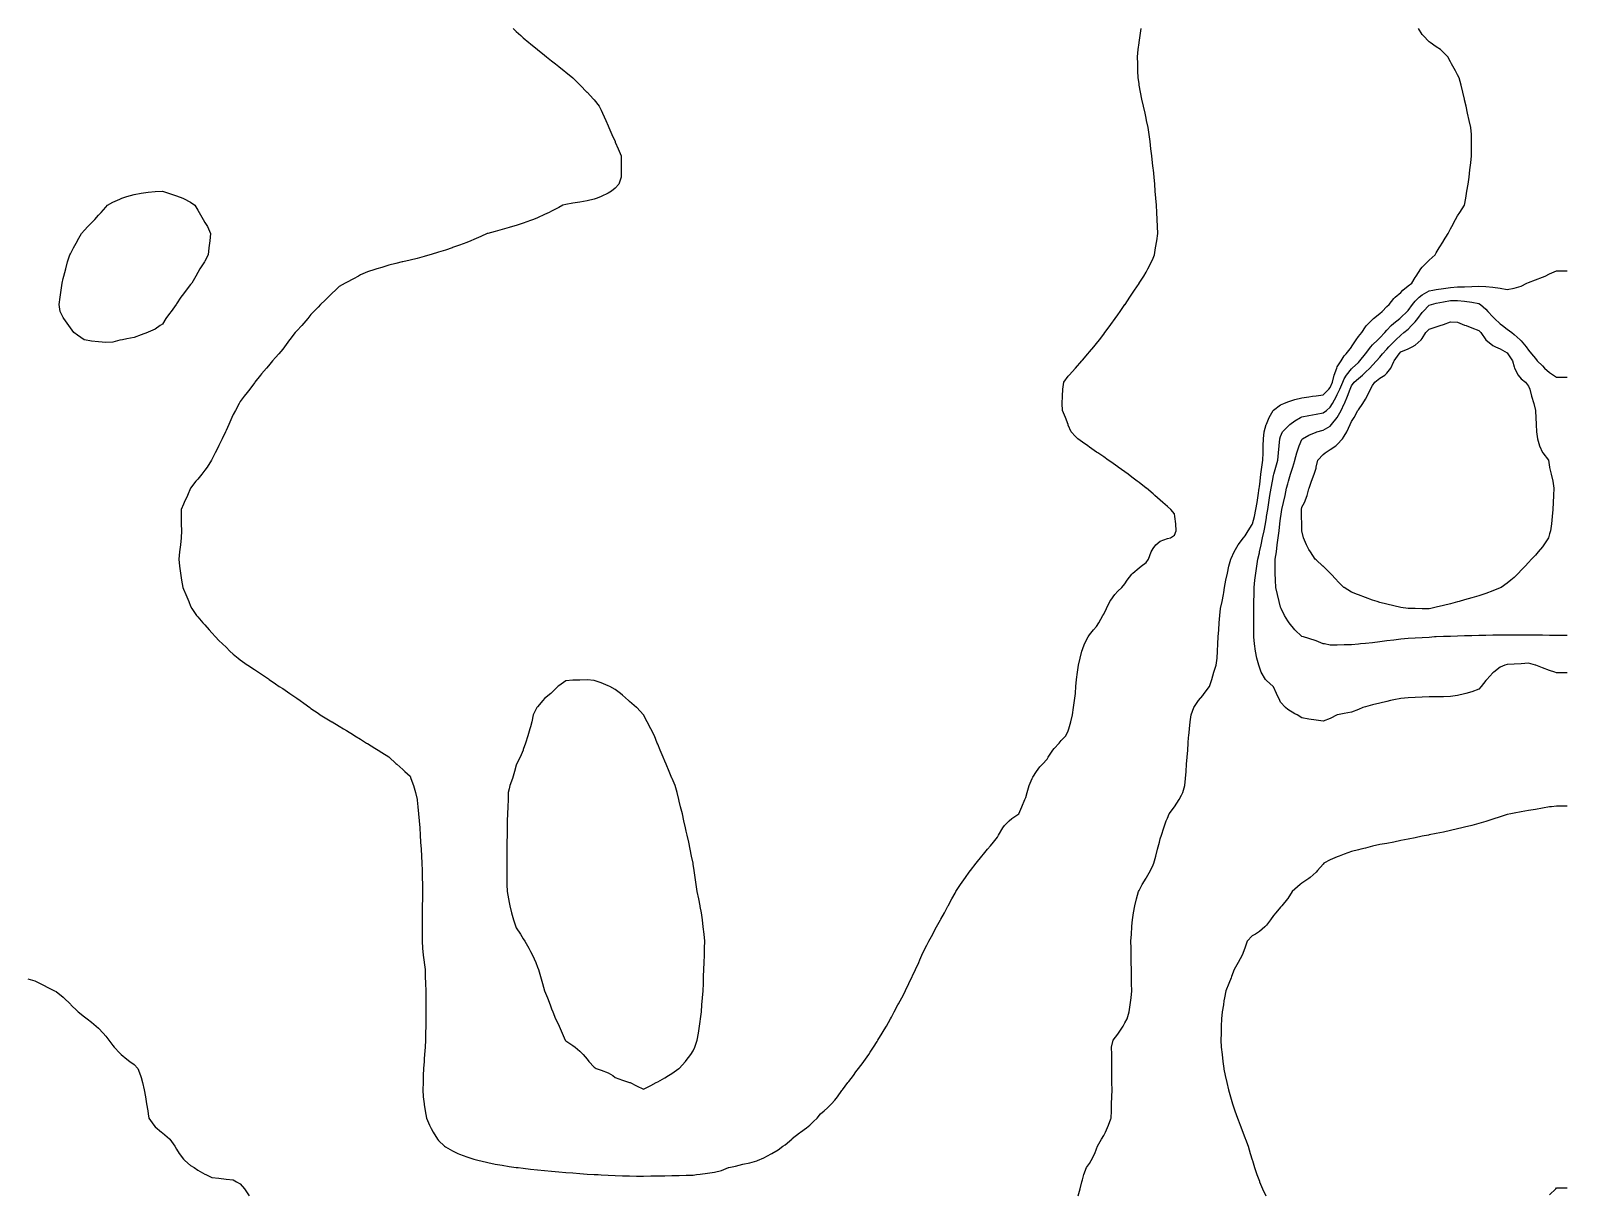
# Model space of a CAD drawing. Header units: inches. Extents: x -13671948.9 to -13671906.2, y 5686257.7 to 5686300.4.
# Drawn here: x -13671915.28 to -13671906.23, y 5686268.85 to 5686275.7 of the extents above; entities that cross this region are included whole.
import ezdxf

# ---------------------------------------------------------------- set-up
doc = ezdxf.new("R2010")
doc.units = ezdxf.units.IN
doc.header["$MEASUREMENT"] = 0

msp = doc.modelspace()

# ---------------------------------------------------------------- linework, layer by layer
for points in [[(-13671912.4374, 5686275.7172), (-13671912.4196, 5686275.6994), (-13671912.3931, 5686275.6755), (-13671912.3779, 5686275.6621), (-13671912.345, 5686275.6338), (-13671912.3362, 5686275.6264), (-13671912.2945, 5686275.5924), (-13671912.2941, 5686275.5921), (-13671912.2528, 5686275.5594), (-13671912.2414, 5686275.5504), (-13671912.2111, 5686275.5262), (-13671912.1891, 5686275.5087), (-13671912.1695, 5686275.493), (-13671912.1366, 5686275.467), (-13671912.1278, 5686275.46), (-13671912.0861, 5686275.4259), (-13671912.0853, 5686275.4253), (-13671912.0444, 5686275.3855), (-13671912.0425, 5686275.3836), (-13671912.0032, 5686275.3419), (-13671912.0027, 5686275.3413), (-13671911.965, 5686275.3002), (-13671911.961, 5686275.2954), (-13671911.9301, 5686275.2585), (-13671911.9193, 5686275.2349), (-13671911.9111, 5686275.2168), (-13671911.8923, 5686275.1751), (-13671911.8776, 5686275.1422), (-13671911.8737, 5686275.1334), (-13671911.8555, 5686275.0917), (-13671911.8369, 5686275.05), (-13671911.8359, 5686275.0477), (-13671911.8184, 5686275.0083), (-13671911.8009, 5686274.9666), (-13671911.8011, 5686274.9249), (-13671911.8013, 5686274.8832), (-13671911.8015, 5686274.8415), (-13671911.8152, 5686274.7999), (-13671911.8359, 5686274.7757), (-13671911.8591, 5686274.7582), (-13671911.8776, 5686274.7465), (-13671911.9193, 5686274.7258), (-13671911.9432, 5686274.7165), (-13671911.961, 5686274.7104), (-13671912.0027, 5686274.7003), (-13671912.0444, 5686274.6929), (-13671912.0861, 5686274.6864), (-13671912.1278, 5686274.6803), (-13671912.1454, 5686274.6748), (-13671912.1695, 5686274.6613), (-13671912.2111, 5686274.6401), (-13671912.2262, 5686274.6331), (-13671912.2528, 5686274.6202), (-13671912.2945, 5686274.6012), (-13671912.3179, 5686274.5914), (-13671912.3362, 5686274.5842), (-13671912.3779, 5686274.5693), (-13671912.4196, 5686274.5564), (-13671912.4422, 5686274.5497), (-13671912.4613, 5686274.5438), (-13671912.503, 5686274.532), (-13671912.5447, 5686274.5213), (-13671912.5864, 5686274.5095), (-13671912.5906, 5686274.508), (-13671912.6281, 5686274.4907), (-13671912.6698, 5686274.4729), (-13671912.6862, 5686274.4663), (-13671912.7115, 5686274.4565), (-13671912.7532, 5686274.4405), (-13671912.7949, 5686274.4252), (-13671912.7967, 5686274.4246), (-13671912.8366, 5686274.411), (-13671912.8783, 5686274.3976), (-13671912.92, 5686274.3855), (-13671912.9293, 5686274.3829), (-13671912.9617, 5686274.373), (-13671913.0034, 5686274.3608), (-13671913.0451, 5686274.3511), (-13671913.0868, 5686274.3423), (-13671913.0919, 5686274.3412), (-13671913.1285, 5686274.3324), (-13671913.1702, 5686274.3217), (-13671913.2119, 5686274.3086), (-13671913.2409, 5686274.2995), (-13671913.2536, 5686274.2955), (-13671913.2953, 5686274.2826), (-13671913.337, 5686274.2647), (-13671913.3491, 5686274.2578), (-13671913.3787, 5686274.2413), (-13671913.4203, 5686274.2195), (-13671913.4272, 5686274.2161), (-13671913.462, 5686274.1961), (-13671913.4844, 5686274.1744), (-13671913.5037, 5686274.1561), (-13671913.5275, 5686274.1327), (-13671913.5454, 5686274.1155), (-13671913.5719, 5686274.091), (-13671913.5871, 5686274.0752), (-13671913.6119, 5686274.0493), (-13671913.6288, 5686274.0307), (-13671913.6474, 5686274.0076), (-13671913.6705, 5686273.9802), (-13671913.6832, 5686273.9659), (-13671913.7122, 5686273.9346), (-13671913.7223, 5686273.9242), (-13671913.7539, 5686273.8843), (-13671913.7551, 5686273.8825), (-13671913.7851, 5686273.8408), (-13671913.7956, 5686273.8276), (-13671913.8192, 5686273.7991), (-13671913.8373, 5686273.7778), (-13671913.8561, 5686273.7574), (-13671913.879, 5686273.7296), (-13671913.8908, 5686273.7157), (-13671913.9207, 5686273.6824), (-13671913.927, 5686273.674), (-13671913.9597, 5686273.6323), (-13671913.9624, 5686273.6285), (-13671913.99, 5686273.5907), (-13671914.0041, 5686273.5716), (-13671914.0215, 5686273.549), (-13671914.0458, 5686273.5187), (-13671914.0518, 5686273.5073), (-13671914.0745, 5686273.4656), (-13671914.0875, 5686273.4422), (-13671914.0953, 5686273.4239), (-13671914.1134, 5686273.3822), (-13671914.1292, 5686273.347), (-13671914.1322, 5686273.3405), (-13671914.1515, 5686273.2988), (-13671914.1709, 5686273.2587), (-13671914.1717, 5686273.2571), (-13671914.1926, 5686273.2154), (-13671914.2126, 5686273.1773), (-13671914.2147, 5686273.1737), (-13671914.2411, 5686273.132), (-13671914.2543, 5686273.1132), (-13671914.2718, 5686273.0903), (-13671914.296, 5686273.0615), (-13671914.3078, 5686273.0486), (-13671914.3377, 5686273.0069), (-13671914.3377, 5686273.0069), (-13671914.3563, 5686272.9652), (-13671914.3751, 5686272.9235), (-13671914.3794, 5686272.9141), (-13671914.3939, 5686272.8818), (-13671914.3945, 5686272.8401), (-13671914.3935, 5686272.7984), (-13671914.3925, 5686272.7567), (-13671914.3935, 5686272.715), (-13671914.3982, 5686272.6733), (-13671914.4028, 5686272.6316), (-13671914.4073, 5686272.5899), (-13671914.4038, 5686272.5482), (-13671914.3978, 5686272.5065), (-13671914.3917, 5686272.4648), (-13671914.3837, 5686272.4231), (-13671914.3794, 5686272.4126), (-13671914.3665, 5686272.3815), (-13671914.3489, 5686272.3398), (-13671914.3377, 5686272.3133), (-13671914.3311, 5686272.2981), (-13671914.3024, 5686272.2564), (-13671914.296, 5686272.249), (-13671914.2659, 5686272.2147), (-13671914.2543, 5686272.2014), (-13671914.2291, 5686272.173), (-13671914.2126, 5686272.1544), (-13671914.191, 5686272.1313), (-13671914.1709, 5686272.1109), (-13671914.1495, 5686272.0896), (-13671914.1292, 5686272.0698), (-13671914.1062, 5686272.0479), (-13671914.0875, 5686272.0303), (-13671914.0583, 5686272.0062), (-13671914.0458, 5686271.9963), (-13671914.0041, 5686271.9674), (-13671913.9999, 5686271.9645), (-13671913.9624, 5686271.9394), (-13671913.9376, 5686271.9228), (-13671913.9207, 5686271.9115), (-13671913.879, 5686271.8833), (-13671913.8757, 5686271.8811), (-13671913.8373, 5686271.8547), (-13671913.8153, 5686271.8394), (-13671913.7956, 5686271.8265), (-13671913.7539, 5686271.7986), (-13671913.7525, 5686271.7977), (-13671913.7122, 5686271.77), (-13671913.6924, 5686271.756), (-13671913.6705, 5686271.7403), (-13671913.6354, 5686271.7143), (-13671913.6288, 5686271.7096), (-13671913.5871, 5686271.681), (-13671913.5748, 5686271.6726), (-13671913.5454, 5686271.6552), (-13671913.5052, 5686271.6309), (-13671913.5037, 5686271.63), (-13671913.462, 5686271.6045), (-13671913.4366, 5686271.5892), (-13671913.4203, 5686271.5793), (-13671913.3787, 5686271.5532), (-13671913.3699, 5686271.5475), (-13671913.337, 5686271.5279), (-13671913.3013, 5686271.5058), (-13671913.2953, 5686271.5022), (-13671913.2536, 5686271.4765), (-13671913.2338, 5686271.4641), (-13671913.2119, 5686271.4503), (-13671913.1702, 5686271.4238), (-13671913.1686, 5686271.4224), (-13671913.1285, 5686271.386), (-13671913.123, 5686271.3807), (-13671913.0868, 5686271.3497), (-13671913.075, 5686271.339), (-13671913.0451, 5686271.3105), (-13671913.0397, 5686271.2973), (-13671913.0254, 5686271.2556), (-13671913.0139, 5686271.214), (-13671913.0039, 5686271.1723), (-13671913.0034, 5686271.17), (-13671912.9991, 5686271.1306), (-13671912.9952, 5686271.0889), (-13671912.9917, 5686271.0472), (-13671912.9885, 5686271.0055), (-13671912.9854, 5686270.9638), (-13671912.9827, 5686270.9221), (-13671912.9802, 5686270.8804), (-13671912.9778, 5686270.8387), (-13671912.9754, 5686270.797), (-13671912.9743, 5686270.7553), (-13671912.9735, 5686270.7136), (-13671912.9727, 5686270.6719), (-13671912.9721, 5686270.6302), (-13671912.9728, 5686270.5885), (-13671912.9736, 5686270.5468), (-13671912.9743, 5686270.5051), (-13671912.9746, 5686270.4634), (-13671912.9747, 5686270.4217), (-13671912.9748, 5686270.38), (-13671912.9748, 5686270.3383), (-13671912.9717, 5686270.2966), (-13671912.9676, 5686270.2549), (-13671912.9617, 5686270.2135), (-13671912.9616, 5686270.2132), (-13671912.9566, 5686270.1715), (-13671912.9553, 5686270.1298), (-13671912.9538, 5686270.0881), (-13671912.9521, 5686270.0464), (-13671912.9519, 5686270.0048), (-13671912.9518, 5686269.9631), (-13671912.9518, 5686269.9214), (-13671912.9519, 5686269.8797), (-13671912.9526, 5686269.838), (-13671912.9535, 5686269.7963), (-13671912.9544, 5686269.7546), (-13671912.9566, 5686269.7129), (-13671912.9595, 5686269.6712), (-13671912.9617, 5686269.6439), (-13671912.963, 5686269.6295), (-13671912.9666, 5686269.5878), (-13671912.9673, 5686269.5461), (-13671912.9682, 5686269.5044), (-13671912.9692, 5686269.4627), (-13671912.9673, 5686269.421), (-13671912.9622, 5686269.3793), (-13671912.9617, 5686269.3751), (-13671912.9562, 5686269.3376), (-13671912.9487, 5686269.2959), (-13671912.9302, 5686269.2542), (-13671912.92, 5686269.2335), (-13671912.9089, 5686269.2125), (-13671912.8842, 5686269.1708), (-13671912.8783, 5686269.1628), (-13671912.842, 5686269.1291), (-13671912.8366, 5686269.1254), (-13671912.7949, 5686269.102), (-13671912.7634, 5686269.0874), (-13671912.7532, 5686269.0832), (-13671912.7115, 5686269.0676), (-13671912.6698, 5686269.0543), (-13671912.6389, 5686269.0457), (-13671912.6281, 5686269.043), (-13671912.5864, 5686269.0333), (-13671912.5447, 5686269.0246), (-13671912.503, 5686269.0172), (-13671912.4613, 5686269.0109), (-13671912.4196, 5686269.0053), (-13671912.4092, 5686269.004), (-13671912.3779, 5686269.0002), (-13671912.3362, 5686268.9954), (-13671912.2945, 5686268.9909), (-13671912.2528, 5686268.9867), (-13671912.2111, 5686268.9828), (-13671912.1695, 5686268.9791), (-13671912.1278, 5686268.9757), (-13671912.0861, 5686268.9721), (-13671912.0444, 5686268.9688), (-13671912.0027, 5686268.9659), (-13671911.961, 5686268.9634), (-13671911.9376, 5686268.9623), (-13671911.9193, 5686268.9613), (-13671911.8776, 5686268.9592), (-13671911.8359, 5686268.9571), (-13671911.7942, 5686268.9558), (-13671911.7525, 5686268.9549), (-13671911.7108, 5686268.954), (-13671911.6691, 5686268.9534), (-13671911.6274, 5686268.9543), (-13671911.5857, 5686268.9553), (-13671911.544, 5686268.9562), (-13671911.5023, 5686268.957), (-13671911.4606, 5686268.9578), (-13671911.4189, 5686268.9585), (-13671911.3772, 5686268.9594)], [(-13671911.3772, 5686268.9594), (-13671911.357, 5686268.9623), (-13671911.3355, 5686268.965), (-13671911.2938, 5686268.9705), (-13671911.2521, 5686268.9764), (-13671911.2104, 5686268.9864), (-13671911.1687, 5686269.0035), (-13671911.1676, 5686269.004), (-13671911.127, 5686269.0131), (-13671911.0853, 5686269.0233), (-13671911.0436, 5686269.0325), (-13671911.002, 5686269.0444), (-13671910.998, 5686269.0457), (-13671910.9603, 5686269.0615), (-13671910.9186, 5686269.0849), (-13671910.9135, 5686269.0874), (-13671910.8769, 5686269.1086), (-13671910.8486, 5686269.1291), (-13671910.8352, 5686269.137), (-13671910.7968, 5686269.1708), (-13671910.7935, 5686269.1745), (-13671910.7518, 5686269.2084), (-13671910.7453, 5686269.2125), (-13671910.7101, 5686269.2375), (-13671910.69, 5686269.2542), (-13671910.6684, 5686269.2746), (-13671910.6476, 5686269.2959), (-13671910.6267, 5686269.3208), (-13671910.6053, 5686269.3376), (-13671910.585, 5686269.3556), (-13671910.5616, 5686269.3793), (-13671910.5433, 5686269.4006), (-13671910.5277, 5686269.421), (-13671910.5016, 5686269.4577), (-13671910.4978, 5686269.4627), (-13671910.4655, 5686269.5044), (-13671910.4599, 5686269.5121), (-13671910.4334, 5686269.5461), (-13671910.4182, 5686269.5672), (-13671910.4042, 5686269.5878), (-13671910.3765, 5686269.623), (-13671910.3718, 5686269.6295), (-13671910.3426, 5686269.6712), (-13671910.3348, 5686269.6833), (-13671910.3145, 5686269.7129), (-13671910.2931, 5686269.7472), (-13671910.2888, 5686269.7546), (-13671910.2634, 5686269.7963), (-13671910.2514, 5686269.8166), (-13671910.239, 5686269.838), (-13671910.2153, 5686269.8797), (-13671910.2097, 5686269.8902), (-13671910.1925, 5686269.9214), (-13671910.1706, 5686269.9631), (-13671910.168, 5686269.9681), (-13671910.1482, 5686270.0048), (-13671910.127, 5686270.0464), (-13671910.1263, 5686270.0479), (-13671910.1068, 5686270.0881), (-13671910.0867, 5686270.1298), (-13671910.0846, 5686270.1343), (-13671910.0669, 5686270.1715), (-13671910.0487, 5686270.2132), (-13671910.0429, 5686270.2275), (-13671910.0304, 5686270.2549), (-13671910.0103, 5686270.2966), (-13671910.0012, 5686270.3148), (-13671909.9884, 5686270.3383), (-13671909.9662, 5686270.38), (-13671909.9595, 5686270.3923), (-13671909.9435, 5686270.4217), (-13671909.9202, 5686270.4634), (-13671909.9178, 5686270.4677), (-13671909.8974, 5686270.5051), (-13671909.8761, 5686270.5449), (-13671909.8752, 5686270.5468), (-13671909.8528, 5686270.5885), (-13671909.8344, 5686270.6207), (-13671909.8289, 5686270.6302), (-13671909.8024, 5686270.6719), (-13671909.7928, 5686270.6863), (-13671909.7738, 5686270.7136), (-13671909.7511, 5686270.7448), (-13671909.7431, 5686270.7553), (-13671909.7097, 5686270.797), (-13671909.7094, 5686270.7974), (-13671909.6767, 5686270.8387), (-13671909.6677, 5686270.8499), (-13671909.6426, 5686270.8804), (-13671909.626, 5686270.9001), (-13671909.6082, 5686270.9221), (-13671909.5843, 5686270.9518), (-13671909.5782, 5686270.9638), (-13671909.5529, 5686271.0055), (-13671909.5426, 5686271.0191), (-13671909.5162, 5686271.0472), (-13671909.5009, 5686271.0606), (-13671909.4596, 5686271.0889), (-13671909.4592, 5686271.0893), (-13671909.4417, 5686271.1306), (-13671909.4235, 5686271.1723), (-13671909.4175, 5686271.1858), (-13671909.4102, 5686271.214), (-13671909.3976, 5686271.2556), (-13671909.3796, 5686271.2973), (-13671909.3758, 5686271.3048), (-13671909.355, 5686271.339), (-13671909.3341, 5686271.3653), (-13671909.3191, 5686271.3807), (-13671909.2924, 5686271.4117), (-13671909.286, 5686271.4224), (-13671909.2577, 5686271.4641), (-13671909.2507, 5686271.473), (-13671909.2215, 5686271.5058), (-13671909.209, 5686271.5203), (-13671909.1824, 5686271.5475), (-13671909.1673, 5686271.5769), (-13671909.1641, 5686271.5892), (-13671909.1532, 5686271.6309), (-13671909.1422, 5686271.6726), (-13671909.1359, 5686271.7143), (-13671909.131, 5686271.756), (-13671909.1257, 5686271.7977), (-13671909.1256, 5686271.7987), (-13671909.1228, 5686271.8394), (-13671909.1183, 5686271.8811), (-13671909.1131, 5686271.9228), (-13671909.1069, 5686271.9645), (-13671909.0983, 5686272.0062), (-13671909.0866, 5686272.0479), (-13671909.0839, 5686272.0561), (-13671909.0713, 5686272.0896), (-13671909.0508, 5686272.1313), (-13671909.0422, 5686272.144), (-13671909.0196, 5686272.173), (-13671909.0005, 5686272.1931), (-13671908.9882, 5686272.2147), (-13671908.9632, 5686272.2564), (-13671908.9588, 5686272.2645), (-13671908.943, 5686272.2981), (-13671908.9225, 5686272.3398), (-13671908.9171, 5686272.3487), (-13671908.8936, 5686272.3815), (-13671908.8754, 5686272.4012), (-13671908.8524, 5686272.4231), (-13671908.8337, 5686272.4443), (-13671908.8197, 5686272.4648), (-13671908.792, 5686272.5003), (-13671908.7862, 5686272.5065), (-13671908.7503, 5686272.5387), (-13671908.7372, 5686272.5482), (-13671908.7086, 5686272.5702), (-13671908.6949, 5686272.5899), (-13671908.679, 5686272.6316), (-13671908.6669, 5686272.6513), (-13671908.6519, 5686272.6733), (-13671908.6252, 5686272.6947), (-13671908.5836, 5686272.7109), (-13671908.5661, 5686272.715), (-13671908.5419, 5686272.7305), (-13671908.5318, 5686272.7567), (-13671908.5347, 5686272.7984), (-13671908.5392, 5686272.8401), (-13671908.5419, 5686272.8574), (-13671908.5638, 5686272.8818), (-13671908.5836, 5686272.8994), (-13671908.6106, 5686272.9235), (-13671908.6252, 5686272.9366), (-13671908.6573, 5686272.9652), (-13671908.6669, 5686272.9738), (-13671908.7069, 5686273.0069), (-13671908.7086, 5686273.0084), (-13671908.7503, 5686273.0407), (-13671908.7607, 5686273.0486), (-13671908.792, 5686273.0728), (-13671908.8154, 5686273.0903), (-13671908.8337, 5686273.1037), (-13671908.8732, 5686273.132), (-13671908.8754, 5686273.1336), (-13671908.9171, 5686273.163), (-13671908.9325, 5686273.1737), (-13671908.9588, 5686273.1917), (-13671908.9936, 5686273.2154), (-13671909.0005, 5686273.22), (-13671909.0422, 5686273.2498), (-13671909.0524, 5686273.2571), (-13671909.0839, 5686273.2795), (-13671909.1113, 5686273.2988), (-13671909.1256, 5686273.3114), (-13671909.1502, 5686273.3405), (-13671909.1673, 5686273.3796), (-13671909.1683, 5686273.3822), (-13671909.1845, 5686273.4239), (-13671909.2006, 5686273.4656), (-13671909.2032, 5686273.5073), (-13671909.2016, 5686273.549), (-13671909.2, 5686273.5907), (-13671909.1933, 5686273.6323), (-13671909.1673, 5686273.6673), (-13671909.1618, 5686273.674), (-13671909.1256, 5686273.7153), (-13671909.1253, 5686273.7157), (-13671909.0885, 5686273.7574), (-13671909.0839, 5686273.7627), (-13671909.0521, 5686273.7991), (-13671909.0422, 5686273.8106), (-13671909.0165, 5686273.8408), (-13671909.0005, 5686273.8601), (-13671908.9832, 5686273.8825), (-13671908.9588, 5686273.9152), (-13671908.9524, 5686273.9242), (-13671908.9216, 5686273.9659), (-13671908.9171, 5686273.9721), (-13671908.8915, 5686274.0076), (-13671908.8754, 5686274.0302), (-13671908.862, 5686274.0493), (-13671908.8337, 5686274.0901), (-13671908.8331, 5686274.091), (-13671908.805, 5686274.1327), (-13671908.792, 5686274.152), (-13671908.7769, 5686274.1744), (-13671908.7503, 5686274.2139), (-13671908.7488, 5686274.2161), (-13671908.7223, 5686274.2578), (-13671908.7086, 5686274.2802), (-13671908.6979, 5686274.2995), (-13671908.6764, 5686274.3412), (-13671908.6669, 5686274.364), (-13671908.6602, 5686274.3829), (-13671908.6527, 5686274.4246), (-13671908.6463, 5686274.4663), (-13671908.6407, 5686274.508), (-13671908.6409, 5686274.5497), (-13671908.6431, 5686274.5914), (-13671908.6449, 5686274.6331), (-13671908.6469, 5686274.6748), (-13671908.651, 5686274.7165), (-13671908.6547, 5686274.7582), (-13671908.6581, 5686274.7999), (-13671908.6619, 5686274.8415), (-13671908.6662, 5686274.8832), (-13671908.6669, 5686274.8913), (-13671908.6706, 5686274.9249), (-13671908.6749, 5686274.9666), (-13671908.6805, 5686275.0083), (-13671908.6859, 5686275.05), (-13671908.691, 5686275.0917), (-13671908.6974, 5686275.1334), (-13671908.7059, 5686275.1751), (-13671908.7086, 5686275.1885), (-13671908.7153, 5686275.2168), (-13671908.7246, 5686275.2585), (-13671908.7336, 5686275.3002), (-13671908.7417, 5686275.3419), (-13671908.749, 5686275.3836), (-13671908.7503, 5686275.3928), (-13671908.7547, 5686275.4253), (-13671908.7567, 5686275.467), (-13671908.7586, 5686275.5087), (-13671908.7603, 5686275.5504), (-13671908.7565, 5686275.5921), (-13671908.7503, 5686275.6317), (-13671908.75, 5686275.6338), (-13671908.744, 5686275.6755), (-13671908.7381, 5686275.7172)], [(-13671909.1087, 5686268.8372), (-13671909.0978, 5686268.8789), (-13671909.0868, 5686268.9206), (-13671909.0839, 5686268.9318), (-13671909.0758, 5686268.9623), (-13671909.0603, 5686269.004), (-13671909.0422, 5686269.0287), (-13671909.0318, 5686269.0457), (-13671909.0113, 5686269.0874), (-13671909.0005, 5686269.1152), (-13671908.9946, 5686269.1291), (-13671908.9709, 5686269.1708), (-13671908.9588, 5686269.1933), (-13671908.9485, 5686269.2125), (-13671908.9299, 5686269.2542), (-13671908.9171, 5686269.2904), (-13671908.9154, 5686269.2959), (-13671908.9136, 5686269.3376), (-13671908.912, 5686269.3793), (-13671908.9103, 5686269.421), (-13671908.9096, 5686269.4627), (-13671908.91, 5686269.5044), (-13671908.9103, 5686269.5461), (-13671908.9107, 5686269.5878), (-13671908.9111, 5686269.6295), (-13671908.9116, 5686269.6712), (-13671908.9121, 5686269.7129), (-13671908.9025, 5686269.7546), (-13671908.8754, 5686269.79), (-13671908.8708, 5686269.7963), (-13671908.8439, 5686269.838), (-13671908.8337, 5686269.8562), (-13671908.8205, 5686269.8797), (-13671908.8094, 5686269.9214), (-13671908.8031, 5686269.9631), (-13671908.7976, 5686270.0048), (-13671908.7934, 5686270.0464), (-13671908.7943, 5686270.0881), (-13671908.795, 5686270.1298), (-13671908.7958, 5686270.1715), (-13671908.7965, 5686270.2132), (-13671908.7972, 5686270.2549), (-13671908.7978, 5686270.2966), (-13671908.7985, 5686270.3383), (-13671908.7955, 5686270.38), (-13671908.7924, 5686270.4217), (-13671908.792, 5686270.4265), (-13671908.7892, 5686270.4634), (-13671908.7838, 5686270.5051), (-13671908.7745, 5686270.5468), (-13671908.7646, 5686270.5885), (-13671908.754, 5686270.6302), (-13671908.7503, 5686270.6377), (-13671908.7327, 5686270.6719), (-13671908.7086, 5686270.71), (-13671908.7065, 5686270.7136), (-13671908.6825, 5686270.7553), (-13671908.6669, 5686270.7871), (-13671908.663, 5686270.797), (-13671908.652, 5686270.8387), (-13671908.6413, 5686270.8804), (-13671908.6308, 5686270.9221), (-13671908.6252, 5686270.9421), (-13671908.6191, 5686270.9638), (-13671908.6054, 5686271.0055), (-13671908.5901, 5686271.0472), (-13671908.5836, 5686271.0633), (-13671908.5724, 5686271.0889), (-13671908.5419, 5686271.1289), (-13671908.5407, 5686271.1306), (-13671908.5146, 5686271.1723), (-13671908.5002, 5686271.1995), (-13671908.4932, 5686271.214), (-13671908.4815, 5686271.2556), (-13671908.4775, 5686271.2973), (-13671908.4737, 5686271.339), (-13671908.47, 5686271.3807), (-13671908.467, 5686271.4224), (-13671908.464, 5686271.4641), (-13671908.4611, 5686271.5058), (-13671908.4585, 5686271.5399), (-13671908.4579, 5686271.5475), (-13671908.4536, 5686271.5892), (-13671908.4491, 5686271.6309), (-13671908.4444, 5686271.6726), (-13671908.4278, 5686271.7143), (-13671908.4168, 5686271.7321), (-13671908.4003, 5686271.756), (-13671908.3751, 5686271.7863), (-13671908.3661, 5686271.7977), (-13671908.3349, 5686271.8394), (-13671908.3334, 5686271.8445), (-13671908.3221, 5686271.8811), (-13671908.3092, 5686271.9228), (-13671908.296, 5686271.9645), (-13671908.2917, 5686271.9915), (-13671908.2893, 5686272.0062), (-13671908.2876, 5686272.0479), (-13671908.2859, 5686272.0896), (-13671908.2842, 5686272.1313), (-13671908.2813, 5686272.173), (-13671908.2784, 5686272.2147), (-13671908.2755, 5686272.2564), (-13671908.2702, 5686272.2981), (-13671908.2614, 5686272.3398), (-13671908.2526, 5686272.3815), (-13671908.25, 5686272.3939), (-13671908.2468, 5686272.4231), (-13671908.2391, 5686272.4648), (-13671908.2303, 5686272.5065), (-13671908.2211, 5686272.5482), (-13671908.2094, 5686272.5899), (-13671908.2083, 5686272.5924), (-13671908.1905, 5686272.6316), (-13671908.1668, 5686272.6733), (-13671908.1666, 5686272.6736), (-13671908.136, 5686272.715), (-13671908.1249, 5686272.7267), (-13671908.1068, 5686272.7567), (-13671908.0832, 5686272.7927), (-13671908.0817, 5686272.7984), (-13671908.071, 5686272.8401), (-13671908.0616, 5686272.8818), (-13671908.0554, 5686272.9235), (-13671908.049, 5686272.9652), (-13671908.0426, 5686273.0069), (-13671908.0415, 5686273.0159), (-13671908.0372, 5686273.0486), (-13671908.0325, 5686273.0903), (-13671908.0273, 5686273.132), (-13671908.0215, 5686273.1737), (-13671908.02, 5686273.2154), (-13671908.0189, 5686273.2571), (-13671908.0177, 5686273.2988), (-13671908.0134, 5686273.3405), (-13671908.001, 5686273.3822), (-13671907.9998, 5686273.3856), (-13671907.9841, 5686273.4239), (-13671907.9596, 5686273.4656), (-13671907.9581, 5686273.4674), (-13671907.9164, 5686273.4981), (-13671907.8967, 5686273.5073), (-13671907.8747, 5686273.5159), (-13671907.833, 5686273.5294), (-13671907.7913, 5686273.5399), (-13671907.7496, 5686273.5459), (-13671907.728, 5686273.549), (-13671907.7079, 5686273.5518), (-13671907.6662, 5686273.5577), (-13671907.6327, 5686273.5907), (-13671907.6245, 5686273.6006), (-13671907.6104, 5686273.6323), (-13671907.6008, 5686273.674), (-13671907.5862, 5686273.7157), (-13671907.5828, 5686273.7229), (-13671907.5607, 5686273.7574), (-13671907.5411, 5686273.7871), (-13671907.5306, 5686273.7991), (-13671907.4994, 5686273.839), (-13671907.4984, 5686273.8408), (-13671907.4718, 5686273.8825), (-13671907.4577, 5686273.9007), (-13671907.4373, 5686273.9242), (-13671907.416, 5686273.9576), (-13671907.4096, 5686273.9659), (-13671907.3744, 5686274.0018), (-13671907.3683, 5686274.0076), (-13671907.3327, 5686274.0362), (-13671907.3181, 5686274.0493), (-13671907.291, 5686274.0783), (-13671907.2766, 5686274.091), (-13671907.2493, 5686274.1255), (-13671907.2421, 5686274.1327), (-13671907.2076, 5686274.1605), (-13671907.1959, 5686274.1744), (-13671907.1659, 5686274.2006), (-13671907.1439, 5686274.2161), (-13671907.1242, 5686274.2485), (-13671907.1174, 5686274.2578), (-13671907.0913, 5686274.2995), (-13671907.0825, 5686274.3107), (-13671907.0518, 5686274.3412), (-13671907.0408, 5686274.3522), (-13671907.0062, 5686274.3829), (-13671906.9991, 5686274.3951), (-13671906.9817, 5686274.4246), (-13671906.9574, 5686274.4643), (-13671906.9562, 5686274.4663), (-13671906.9297, 5686274.508), (-13671906.9157, 5686274.5365), (-13671906.9087, 5686274.5497), (-13671906.8868, 5686274.5914), (-13671906.874, 5686274.6123), (-13671906.8604, 5686274.6331), (-13671906.8325, 5686274.6748), (-13671906.8323, 5686274.6761), (-13671906.8261, 5686274.7165), (-13671906.8192, 5686274.7582), (-13671906.8118, 5686274.7999), (-13671906.8057, 5686274.8415), (-13671906.801, 5686274.8832), (-13671906.7963, 5686274.9249), (-13671906.7916, 5686274.9666), (-13671906.7917, 5686275.0083), (-13671906.792, 5686275.05), (-13671906.7923, 5686275.0917), (-13671906.7964, 5686275.1334), (-13671906.806, 5686275.1751), (-13671906.8149, 5686275.2168), (-13671906.8232, 5686275.2585), (-13671906.8323, 5686275.2953), (-13671906.8335, 5686275.3002), (-13671906.8436, 5686275.3419), (-13671906.853, 5686275.3836), (-13671906.8645, 5686275.4253), (-13671906.874, 5686275.4439), (-13671906.8863, 5686275.467), (-13671906.9088, 5686275.5087), (-13671906.9157, 5686275.5212), (-13671906.9315, 5686275.5504), (-13671906.9574, 5686275.5753), (-13671906.9752, 5686275.5921), (-13671906.9991, 5686275.6092), (-13671907.0351, 5686275.6338), (-13671907.0408, 5686275.6376), (-13671907.0772, 5686275.6755), (-13671907.0825, 5686275.6822), (-13671907.1033, 5686275.7172)], [(-13671914.7388, 5686273.8825), (-13671914.7546, 5686273.8791), (-13671914.7963, 5686273.8689), (-13671914.838, 5686273.8667), (-13671914.8797, 5686273.8706), (-13671914.9214, 5686273.875), (-13671914.9631, 5686273.8812), (-13671914.9652, 5686273.8825), (-13671915.0048, 5686273.9094), (-13671915.0258, 5686273.9242), (-13671915.0465, 5686273.9529), (-13671915.0558, 5686273.9659), (-13671915.0843, 5686274.0076), (-13671915.0882, 5686274.0135), (-13671915.1056, 5686274.0493), (-13671915.113, 5686274.091), (-13671915.1064, 5686274.1327), (-13671915.1003, 5686274.1744), (-13671915.0946, 5686274.2161), (-13671915.0882, 5686274.2431), (-13671915.0846, 5686274.2578), (-13671915.0739, 5686274.2995), (-13671915.0633, 5686274.3412), (-13671915.0498, 5686274.3829), (-13671915.0465, 5686274.3892), (-13671915.0279, 5686274.4246), (-13671915.0051, 5686274.4663), (-13671915.0048, 5686274.4668), (-13671914.9813, 5686274.508), (-13671914.9631, 5686274.5287), (-13671914.9434, 5686274.5497), (-13671914.9214, 5686274.5713), (-13671914.9021, 5686274.5914), (-13671914.8797, 5686274.6161), (-13671914.8652, 5686274.6331), (-13671914.838, 5686274.6629), (-13671914.8277, 5686274.6748), (-13671914.7963, 5686274.6923), (-13671914.7546, 5686274.7116), (-13671914.7425, 5686274.7165), (-13671914.7129, 5686274.7269), (-13671914.6712, 5686274.7393), (-13671914.6295, 5686274.7467), (-13671914.5879, 5686274.7523), (-13671914.5462, 5686274.757), (-13671914.5045, 5686274.7578), (-13671914.4628, 5686274.7451), (-13671914.4211, 5686274.731), (-13671914.3829, 5686274.7165), (-13671914.3794, 5686274.715), (-13671914.3377, 5686274.6923), (-13671914.3129, 5686274.6748), (-13671914.296, 5686274.6463), (-13671914.2879, 5686274.6331), (-13671914.2646, 5686274.5914), (-13671914.2543, 5686274.5742), (-13671914.239, 5686274.5497), (-13671914.2209, 5686274.508), (-13671914.2257, 5686274.4663), (-13671914.2304, 5686274.4246), (-13671914.235, 5686274.3829), (-13671914.2543, 5686274.3463), (-13671914.257, 5686274.3412), (-13671914.2838, 5686274.2995), (-13671914.296, 5686274.2787), (-13671914.3076, 5686274.2578), (-13671914.3308, 5686274.2161), (-13671914.3377, 5686274.2075), (-13671914.3646, 5686274.1744), (-13671914.3794, 5686274.1529), (-13671914.3954, 5686274.1327), (-13671914.4211, 5686274.0934), (-13671914.4225, 5686274.091), (-13671914.4532, 5686274.0493), (-13671914.4628, 5686274.0375), (-13671914.4843, 5686274.0076), (-13671914.5045, 5686273.9746), (-13671914.5176, 5686273.9659), (-13671914.5462, 5686273.9452), (-13671914.5879, 5686273.9264), (-13671914.5923, 5686273.9242), (-13671914.6295, 5686273.9109), (-13671914.6712, 5686273.8949), (-13671914.7129, 5686273.8877), (-13671914.7388, 5686273.8825)], [(-13671906.2277, 5686271.9194), (-13671906.2485, 5686271.9194), (-13671906.2902, 5686271.9194), (-13671906.3007, 5686271.9228), (-13671906.3319, 5686271.9326), (-13671906.3736, 5686271.9498), (-13671906.4126, 5686271.9645), (-13671906.4153, 5686271.9653), (-13671906.457, 5686271.9757), (-13671906.4987, 5686271.9735), (-13671906.5404, 5686271.9712), (-13671906.5821, 5686271.9689), (-13671906.5955, 5686271.9645), (-13671906.6238, 5686271.9528), (-13671906.6611, 5686271.9228), (-13671906.6655, 5686271.9188), (-13671906.7022, 5686271.8811), (-13671906.7072, 5686271.8753), (-13671906.7344, 5686271.8394), (-13671906.7489, 5686271.8235), (-13671906.7906, 5686271.8083), (-13671906.8251, 5686271.7977), (-13671906.8323, 5686271.7958), (-13671906.874, 5686271.7854), (-13671906.9157, 5686271.7795), (-13671906.9574, 5686271.7788), (-13671906.9991, 5686271.7782), (-13671907.0408, 5686271.7775), (-13671907.0825, 5686271.7757), (-13671907.1242, 5686271.7736), (-13671907.1659, 5686271.7714), (-13671907.2076, 5686271.7679), (-13671907.2493, 5686271.7602), (-13671907.2696, 5686271.756), (-13671907.291, 5686271.7514), (-13671907.3327, 5686271.7413), (-13671907.3744, 5686271.7306), (-13671907.416, 5686271.7189), (-13671907.4312, 5686271.7143), (-13671907.4577, 5686271.7042), (-13671907.4994, 5686271.6874), (-13671907.5411, 5686271.6802), (-13671907.582, 5686271.6726), (-13671907.5828, 5686271.6722), (-13671907.6245, 5686271.6499), (-13671907.6662, 5686271.6354), (-13671907.7079, 5686271.64), (-13671907.7496, 5686271.6459), (-13671907.7913, 5686271.6536), (-13671907.819, 5686271.6726), (-13671907.833, 5686271.678), (-13671907.8747, 5686271.7025), (-13671907.8883, 5686271.7143), (-13671907.9164, 5686271.7472), (-13671907.9216, 5686271.756), (-13671907.9401, 5686271.7977), (-13671907.9581, 5686271.8366), (-13671907.9594, 5686271.8394), (-13671907.9998, 5686271.8741), (-13671908.0055, 5686271.8811), (-13671908.0301, 5686271.9228), (-13671908.0415, 5686271.952), (-13671908.0454, 5686271.9645), (-13671908.0566, 5686272.0062), (-13671908.0647, 5686272.0479), (-13671908.0703, 5686272.0896), (-13671908.0746, 5686272.1313), (-13671908.0743, 5686272.173), (-13671908.0741, 5686272.2147), (-13671908.074, 5686272.2564), (-13671908.0737, 5686272.2981), (-13671908.0734, 5686272.3398), (-13671908.073, 5686272.3815), (-13671908.0727, 5686272.4231), (-13671908.0677, 5686272.4648), (-13671908.0622, 5686272.5065), (-13671908.0573, 5686272.5482), (-13671908.051, 5686272.5899), (-13671908.0415, 5686272.6265), (-13671908.0402, 5686272.6316), (-13671908.0307, 5686272.6733), (-13671908.0222, 5686272.715), (-13671908.0139, 5686272.7567), (-13671908.0061, 5686272.7984), (-13671907.9998, 5686272.8349), (-13671907.9989, 5686272.8401), (-13671907.9924, 5686272.8818), (-13671907.9858, 5686272.9235), (-13671907.979, 5686272.9652), (-13671907.9722, 5686273.0069), (-13671907.9648, 5686273.0486), (-13671907.9581, 5686273.0815), (-13671907.9558, 5686273.0903), (-13671907.9448, 5686273.132), (-13671907.9333, 5686273.1737), (-13671907.929, 5686273.2154), (-13671907.9249, 5686273.2571), (-13671907.9203, 5686273.2988), (-13671907.9164, 5686273.3114), (-13671907.9051, 5686273.3405), (-13671907.8747, 5686273.3716), (-13671907.8626, 5686273.3822), (-13671907.833, 5686273.4046), (-13671907.8002, 5686273.4239), (-13671907.7913, 5686273.4285), (-13671907.7496, 5686273.4367), (-13671907.7079, 5686273.4442), (-13671907.6662, 5686273.4512), (-13671907.647, 5686273.4656), (-13671907.6245, 5686273.4844), (-13671907.6105, 5686273.5073), (-13671907.5879, 5686273.549), (-13671907.5828, 5686273.5591), (-13671907.5683, 5686273.5907), (-13671907.5508, 5686273.6323), (-13671907.5411, 5686273.6525), (-13671907.5287, 5686273.674), (-13671907.4994, 5686273.7109), (-13671907.494, 5686273.7157), (-13671907.4577, 5686273.7492), (-13671907.4493, 5686273.7574), (-13671907.4167, 5686273.7991), (-13671907.416, 5686273.8001), (-13671907.3841, 5686273.8408), (-13671907.3744, 5686273.8515), (-13671907.3444, 5686273.8825), (-13671907.3327, 5686273.8937), (-13671907.3027, 5686273.9242), (-13671907.291, 5686273.9382), (-13671907.2646, 5686273.9659), (-13671907.2493, 5686273.9801), (-13671907.2149, 5686274.0076), (-13671907.2076, 5686274.0128), (-13671907.1711, 5686274.0493), (-13671907.1659, 5686274.0557), (-13671907.1389, 5686274.091), (-13671907.1242, 5686274.1092), (-13671907.1007, 5686274.1327), (-13671907.0825, 5686274.1475), (-13671907.0408, 5686274.1708), (-13671907.0194, 5686274.1744), (-13671906.9991, 5686274.1778), (-13671906.9574, 5686274.1844), (-13671906.9157, 5686274.1907), (-13671906.874, 5686274.1937), (-13671906.8323, 5686274.1949), (-13671906.7906, 5686274.1962), (-13671906.7489, 5686274.1976), (-13671906.7072, 5686274.196), (-13671906.6655, 5686274.193), (-13671906.6238, 5686274.1859), (-13671906.5821, 5686274.178), (-13671906.5404, 5686274.1862), (-13671906.4987, 5686274.199), (-13671906.4652, 5686274.2161), (-13671906.457, 5686274.2206), (-13671906.4153, 5686274.2346), (-13671906.3736, 5686274.2505), (-13671906.3577, 5686274.2578), (-13671906.3319, 5686274.2708), (-13671906.2902, 5686274.2893), (-13671906.2485, 5686274.2893), (-13671906.2277, 5686274.2893)], [(-13671906.2277, 5686272.1398), (-13671906.2485, 5686272.1398), (-13671906.2902, 5686272.1398), (-13671906.3319, 5686272.1402), (-13671906.3736, 5686272.1407), (-13671906.4153, 5686272.1412), (-13671906.457, 5686272.1417), (-13671906.4987, 5686272.1416), (-13671906.5404, 5686272.1416), (-13671906.5821, 5686272.1415), (-13671906.6238, 5686272.1412), (-13671906.6655, 5686272.1407), (-13671906.7072, 5686272.1402), (-13671906.7489, 5686272.1397), (-13671906.7906, 5686272.1384), (-13671906.8323, 5686272.1371), (-13671906.874, 5686272.1359), (-13671906.9157, 5686272.1346), (-13671906.9574, 5686272.1331), (-13671906.9991, 5686272.1317), (-13671907.0107, 5686272.1313), (-13671907.0408, 5686272.1287), (-13671907.0825, 5686272.1261), (-13671907.1242, 5686272.1238), (-13671907.1659, 5686272.1215), (-13671907.2076, 5686272.1184), (-13671907.2493, 5686272.1129), (-13671907.291, 5686272.1074), (-13671907.3327, 5686272.1019), (-13671907.3744, 5686272.0972), (-13671907.416, 5686272.0928), (-13671907.4462, 5686272.0896), (-13671907.4577, 5686272.0883), (-13671907.4994, 5686272.0841), (-13671907.5411, 5686272.0836), (-13671907.5828, 5686272.0832), (-13671907.6245, 5686272.0827), (-13671907.6582, 5686272.0896), (-13671907.6662, 5686272.0912), (-13671907.7079, 5686272.1074), (-13671907.7496, 5686272.1216), (-13671907.7816, 5686272.1313), (-13671907.7913, 5686272.1339), (-13671907.833, 5686272.1726), (-13671907.8334, 5686272.173), (-13671907.8669, 5686272.2147), (-13671907.8747, 5686272.2259), (-13671907.894, 5686272.2564), (-13671907.9136, 5686272.2981), (-13671907.9164, 5686272.3064), (-13671907.9251, 5686272.3398), (-13671907.935, 5686272.3815), (-13671907.944, 5686272.4231), (-13671907.9466, 5686272.4648), (-13671907.9478, 5686272.5065), (-13671907.949, 5686272.5482), (-13671907.948, 5686272.5899), (-13671907.9415, 5686272.6316), (-13671907.9359, 5686272.6733), (-13671907.931, 5686272.715), (-13671907.9256, 5686272.7567), (-13671907.9203, 5686272.7984), (-13671907.9164, 5686272.8319), (-13671907.9153, 5686272.8401), (-13671907.9096, 5686272.8818), (-13671907.8997, 5686272.9235), (-13671907.8902, 5686272.9652), (-13671907.8813, 5686273.0069), (-13671907.8747, 5686273.0325), (-13671907.8706, 5686273.0486), (-13671907.8578, 5686273.0903), (-13671907.845, 5686273.132), (-13671907.833, 5686273.1713), (-13671907.8323, 5686273.1737), (-13671907.8203, 5686273.2154), (-13671907.8063, 5686273.2571), (-13671907.7913, 5686273.2946), (-13671907.7874, 5686273.2988), (-13671907.7496, 5686273.3203), (-13671907.7079, 5686273.3386), (-13671907.7029, 5686273.3405), (-13671907.6662, 5686273.35), (-13671907.6245, 5686273.3735), (-13671907.6159, 5686273.3822), (-13671907.5832, 5686273.4239), (-13671907.5828, 5686273.4244), (-13671907.5603, 5686273.4656), (-13671907.5411, 5686273.5056), (-13671907.5404, 5686273.5073), (-13671907.5228, 5686273.549), (-13671907.5075, 5686273.5907), (-13671907.4994, 5686273.6111), (-13671907.4839, 5686273.6323), (-13671907.4577, 5686273.6543), (-13671907.4345, 5686273.674), (-13671907.416, 5686273.6908), (-13671907.3906, 5686273.7157), (-13671907.3744, 5686273.7329), (-13671907.3519, 5686273.7574), (-13671907.3327, 5686273.7802), (-13671907.3169, 5686273.7991), (-13671907.291, 5686273.8276), (-13671907.2784, 5686273.8408), (-13671907.2493, 5686273.8704), (-13671907.2368, 5686273.8825), (-13671907.2076, 5686273.9099), (-13671907.1899, 5686273.9242), (-13671907.1659, 5686273.9456), (-13671907.1449, 5686273.9659), (-13671907.1242, 5686273.9883), (-13671907.1081, 5686274.0076), (-13671907.0825, 5686274.0426), (-13671907.0773, 5686274.0493), (-13671907.0408, 5686274.0871), (-13671907.0277, 5686274.091), (-13671906.9991, 5686274.0971), (-13671906.9574, 5686274.1057), (-13671906.9157, 5686274.1139), (-13671906.874, 5686274.1143), (-13671906.8323, 5686274.1094), (-13671906.7906, 5686274.1038), (-13671906.7489, 5686274.0966), (-13671906.7397, 5686274.091), (-13671906.7072, 5686274.062), (-13671906.6947, 5686274.0493), (-13671906.6655, 5686274.0176), (-13671906.6558, 5686274.0076), (-13671906.6238, 5686273.9762), (-13671906.61, 5686273.9659), (-13671906.5821, 5686273.9441), (-13671906.5546, 5686273.9242), (-13671906.5404, 5686273.914), (-13671906.5046, 5686273.8825), (-13671906.4987, 5686273.8764), (-13671906.4697, 5686273.8408), (-13671906.457, 5686273.8217), (-13671906.4384, 5686273.7991), (-13671906.4153, 5686273.771), (-13671906.4045, 5686273.7574), (-13671906.3736, 5686273.7278), (-13671906.3609, 5686273.7157), (-13671906.3319, 5686273.6887), (-13671906.3095, 5686273.674), (-13671906.2902, 5686273.6616), (-13671906.2485, 5686273.6616), (-13671906.2277, 5686273.6616)], [(-13671907.0307, 5686272.2981), (-13671907.0408, 5686272.2971), (-13671907.0825, 5686272.2969), (-13671907.1242, 5686272.2978), (-13671907.1394, 5686272.2981), (-13671907.1659, 5686272.2994), (-13671907.2076, 5686272.3036), (-13671907.2493, 5686272.3147), (-13671907.291, 5686272.3251), (-13671907.3327, 5686272.3349), (-13671907.3475, 5686272.3398), (-13671907.3744, 5686272.3483), (-13671907.416, 5686272.3637), (-13671907.4577, 5686272.379), (-13671907.4642, 5686272.3815), (-13671907.4994, 5686272.3948), (-13671907.5411, 5686272.4216), (-13671907.5435, 5686272.4231), (-13671907.5828, 5686272.4617), (-13671907.586, 5686272.4648), (-13671907.6243, 5686272.5065), (-13671907.6245, 5686272.5068), (-13671907.6662, 5686272.5476), (-13671907.667, 5686272.5482), (-13671907.7079, 5686272.5856), (-13671907.7125, 5686272.5899), (-13671907.7413, 5686272.6316), (-13671907.7496, 5686272.6458), (-13671907.7641, 5686272.6733), (-13671907.7824, 5686272.715), (-13671907.7913, 5686272.7567), (-13671907.7913, 5686272.7573), (-13671907.7924, 5686272.7984), (-13671907.7934, 5686272.8401), (-13671907.7936, 5686272.8818), (-13671907.7913, 5686272.895), (-13671907.7762, 5686272.9235), (-13671907.7603, 5686272.9652), (-13671907.7496, 5686273.004), (-13671907.7489, 5686273.0069), (-13671907.7343, 5686273.0486), (-13671907.7184, 5686273.0903), (-13671907.7079, 5686273.1265), (-13671907.7065, 5686273.132), (-13671907.6972, 5686273.1737), (-13671907.6662, 5686273.2071), (-13671907.6542, 5686273.2154), (-13671907.6245, 5686273.235), (-13671907.5915, 5686273.2571), (-13671907.5828, 5686273.2645), (-13671907.5528, 5686273.2988), (-13671907.5411, 5686273.3147), (-13671907.5264, 5686273.3405), (-13671907.5059, 5686273.3822), (-13671907.4994, 5686273.4002), (-13671907.4831, 5686273.4239), (-13671907.4611, 5686273.4656), (-13671907.4577, 5686273.4701), (-13671907.4316, 5686273.5073), (-13671907.416, 5686273.5314), (-13671907.4062, 5686273.549), (-13671907.3864, 5686273.5907), (-13671907.3744, 5686273.6129), (-13671907.3618, 5686273.6323), (-13671907.3327, 5686273.6556), (-13671907.3031, 5686273.674), (-13671907.291, 5686273.6847), (-13671907.2669, 5686273.7157), (-13671907.2493, 5686273.7538), (-13671907.248, 5686273.7574), (-13671907.2188, 5686273.7991), (-13671907.2076, 5686273.8105), (-13671907.1659, 5686273.8298), (-13671907.1405, 5686273.8408), (-13671907.1242, 5686273.8502), (-13671907.0885, 5686273.8825), (-13671907.0825, 5686273.8905), (-13671907.0605, 5686273.9242), (-13671907.0408, 5686273.945), (-13671906.9991, 5686273.9581), (-13671906.976, 5686273.9659), (-13671906.9574, 5686273.9725), (-13671906.9157, 5686273.9885), (-13671906.874, 5686273.9851), (-13671906.8323, 5686273.969), (-13671906.8243, 5686273.9659), (-13671906.7906, 5686273.9532), (-13671906.7489, 5686273.9369), (-13671906.7366, 5686273.9242), (-13671906.7076, 5686273.8825), (-13671906.7072, 5686273.8821), (-13671906.6655, 5686273.8489), (-13671906.6503, 5686273.8408), (-13671906.6238, 5686273.8297), (-13671906.5821, 5686273.8044), (-13671906.577, 5686273.7991), (-13671906.5509, 5686273.7574), (-13671906.5404, 5686273.7224), (-13671906.5379, 5686273.7157), (-13671906.5163, 5686273.674), (-13671906.4987, 5686273.6529), (-13671906.473, 5686273.6323), (-13671906.457, 5686273.6089), (-13671906.4492, 5686273.5907), (-13671906.4376, 5686273.549), (-13671906.4255, 5686273.5073), (-13671906.4155, 5686273.4656), (-13671906.4153, 5686273.4625), (-13671906.4134, 5686273.4239), (-13671906.4112, 5686273.3822), (-13671906.4087, 5686273.3405), (-13671906.4023, 5686273.2988), (-13671906.3907, 5686273.2571), (-13671906.3736, 5686273.2189), (-13671906.3716, 5686273.2154), (-13671906.3381, 5686273.1737), (-13671906.3324, 5686273.132), (-13671906.3319, 5686273.1292), (-13671906.3232, 5686273.0903), (-13671906.3123, 5686273.0486), (-13671906.3068, 5686273.0069), (-13671906.3085, 5686272.9652), (-13671906.3103, 5686272.9235), (-13671906.3121, 5686272.8818), (-13671906.3164, 5686272.8401), (-13671906.321, 5686272.7984), (-13671906.326, 5686272.7567), (-13671906.3319, 5686272.7395), (-13671906.3383, 5686272.715), (-13671906.3658, 5686272.6733), (-13671906.3736, 5686272.6626), (-13671906.3987, 5686272.6316), (-13671906.4153, 5686272.6134), (-13671906.4389, 5686272.5899), (-13671906.457, 5686272.5699), (-13671906.4766, 5686272.5482), (-13671906.4987, 5686272.5237), (-13671906.5153, 5686272.5065), (-13671906.5404, 5686272.4822), (-13671906.5596, 5686272.4648), (-13671906.5821, 5686272.4484), (-13671906.6169, 5686272.4231), (-13671906.6238, 5686272.4203), (-13671906.6655, 5686272.4032), (-13671906.7072, 5686272.3877), (-13671906.7252, 5686272.3815), (-13671906.7489, 5686272.3736), (-13671906.7906, 5686272.3613), (-13671906.8323, 5686272.3492), (-13671906.8647, 5686272.3398), (-13671906.874, 5686272.3371), (-13671906.9157, 5686272.3259), (-13671906.9574, 5686272.3161), (-13671906.9991, 5686272.306), (-13671907.0307, 5686272.2981)], [(-13671911.6274, 5686269.4878), (-13671911.5958, 5686269.5044), (-13671911.5857, 5686269.5098), (-13671911.544, 5686269.5328), (-13671911.5222, 5686269.5461), (-13671911.5023, 5686269.5586), (-13671911.4609, 5686269.5878), (-13671911.4606, 5686269.5881), (-13671911.4226, 5686269.6295), (-13671911.4189, 5686269.6342), (-13671911.3918, 5686269.6712), (-13671911.3772, 5686269.6928), (-13671911.3683, 5686269.7129), (-13671911.3536, 5686269.7546), (-13671911.3463, 5686269.7963), (-13671911.3396, 5686269.838), (-13671911.3355, 5686269.8642), (-13671911.3332, 5686269.8797), (-13671911.329, 5686269.9214), (-13671911.3255, 5686269.9631), (-13671911.3221, 5686270.0048), (-13671911.3189, 5686270.0464), (-13671911.3172, 5686270.0881), (-13671911.3155, 5686270.1298), (-13671911.3136, 5686270.1715), (-13671911.3122, 5686270.2132), (-13671911.3112, 5686270.2549), (-13671911.31, 5686270.2966), (-13671911.3088, 5686270.3383), (-13671911.3129, 5686270.38), (-13671911.3176, 5686270.4217), (-13671911.3226, 5686270.4634), (-13671911.3286, 5686270.5051), (-13671911.3355, 5686270.5426), (-13671911.3363, 5686270.5468), (-13671911.3445, 5686270.5885), (-13671911.3531, 5686270.6302), (-13671911.3598, 5686270.6719), (-13671911.3659, 5686270.7136), (-13671911.3717, 5686270.7553), (-13671911.3772, 5686270.7926), (-13671911.378, 5686270.797), (-13671911.3872, 5686270.8387), (-13671911.3956, 5686270.8804), (-13671911.4036, 5686270.9221), (-13671911.4133, 5686270.9638), (-13671911.4189, 5686270.9867), (-13671911.4233, 5686271.0055), (-13671911.4325, 5686271.0472), (-13671911.441, 5686271.0889), (-13671911.4526, 5686271.1306), (-13671911.4606, 5686271.1634), (-13671911.4626, 5686271.1723), (-13671911.4715, 5686271.214), (-13671911.4841, 5686271.2556), (-13671911.5014, 5686271.2973), (-13671911.5023, 5686271.2996), (-13671911.5193, 5686271.339), (-13671911.5358, 5686271.3807), (-13671911.544, 5686271.3997), (-13671911.5541, 5686271.4224), (-13671911.572, 5686271.4641), (-13671911.5857, 5686271.4984), (-13671911.5886, 5686271.5058), (-13671911.6059, 5686271.5475), (-13671911.6271, 5686271.5892), (-13671911.6274, 5686271.5899), (-13671911.6483, 5686271.6309), (-13671911.6691, 5686271.6714), (-13671911.6698, 5686271.6726), (-13671911.7101, 5686271.7143), (-13671911.7108, 5686271.7149), (-13671911.7525, 5686271.7515), (-13671911.7576, 5686271.756), (-13671911.7942, 5686271.788), (-13671911.8061, 5686271.7977), (-13671911.8359, 5686271.821), (-13671911.8675, 5686271.8394), (-13671911.8776, 5686271.8438), (-13671911.9193, 5686271.8603), (-13671911.961, 5686271.8746), (-13671912.0027, 5686271.878), (-13671912.0444, 5686271.8767), (-13671912.0861, 5686271.8757), (-13671912.1278, 5686271.8725), (-13671912.1695, 5686271.8424), (-13671912.1741, 5686271.8394), (-13671912.2111, 5686271.8012), (-13671912.2153, 5686271.7977), (-13671912.2528, 5686271.7687), (-13671912.2626, 5686271.756), (-13671912.2945, 5686271.72), (-13671912.298, 5686271.7143), (-13671912.3195, 5686271.6726), (-13671912.3287, 5686271.6309), (-13671912.3362, 5686271.601), (-13671912.3395, 5686271.5892), (-13671912.3522, 5686271.5475), (-13671912.3652, 5686271.5058), (-13671912.3779, 5686271.4686), (-13671912.3796, 5686271.4641), (-13671912.3968, 5686271.4224), (-13671912.4176, 5686271.3807), (-13671912.4196, 5686271.3763), (-13671912.4291, 5686271.339), (-13671912.4417, 5686271.2973), (-13671912.457, 5686271.2556), (-13671912.4613, 5686271.2359), (-13671912.4662, 5686271.214), (-13671912.4679, 5686271.1723), (-13671912.4696, 5686271.1306), (-13671912.4712, 5686271.0889), (-13671912.4721, 5686271.0472), (-13671912.4729, 5686271.0055), (-13671912.4737, 5686270.9638), (-13671912.4743, 5686270.9221), (-13671912.4746, 5686270.8804), (-13671912.475, 5686270.8387), (-13671912.4753, 5686270.797), (-13671912.4754, 5686270.7553), (-13671912.4754, 5686270.7136), (-13671912.4754, 5686270.6719), (-13671912.4739, 5686270.6302), (-13671912.4659, 5686270.5885), (-13671912.4613, 5686270.5658), (-13671912.4572, 5686270.5468), (-13671912.4478, 5686270.5051), (-13671912.4356, 5686270.4634), (-13671912.4212, 5686270.4217), (-13671912.4196, 5686270.4173), (-13671912.3954, 5686270.38), (-13671912.3779, 5686270.352), (-13671912.3696, 5686270.3383), (-13671912.346, 5686270.2966), (-13671912.3362, 5686270.2781), (-13671912.3246, 5686270.2549), (-13671912.305, 5686270.2132), (-13671912.2945, 5686270.1842), (-13671912.289, 5686270.1715), (-13671912.2761, 5686270.1298), (-13671912.2641, 5686270.0881), (-13671912.253, 5686270.0464), (-13671912.2528, 5686270.0459), (-13671912.2364, 5686270.0048), (-13671912.2201, 5686269.9631), (-13671912.2111, 5686269.9388), (-13671912.2049, 5686269.9214), (-13671912.1879, 5686269.8797), (-13671912.1695, 5686269.8428), (-13671912.1672, 5686269.838), (-13671912.1484, 5686269.7963), (-13671912.1314, 5686269.7546), (-13671912.1278, 5686269.751), (-13671912.0861, 5686269.7231), (-13671912.0731, 5686269.7129), (-13671912.0444, 5686269.6906), (-13671912.0248, 5686269.6712), (-13671912.0027, 5686269.6432), (-13671911.991, 5686269.6295), (-13671911.961, 5686269.5951), (-13671911.9493, 5686269.5878), (-13671911.9193, 5686269.5787), (-13671911.8776, 5686269.5614), (-13671911.8514, 5686269.5461), (-13671911.8359, 5686269.5345), (-13671911.7942, 5686269.5185), (-13671911.7525, 5686269.5056), (-13671911.7493, 5686269.5044), (-13671911.7108, 5686269.4866), (-13671911.6691, 5686269.4667), (-13671911.6274, 5686269.4878)], [(-13671906.2277, 5686271.1345), (-13671906.2485, 5686271.1345), (-13671906.2902, 5686271.1345), (-13671906.3203, 5686271.1306), (-13671906.3319, 5686271.1291), (-13671906.3736, 5686271.1218), (-13671906.4153, 5686271.115), (-13671906.457, 5686271.1083), (-13671906.4987, 5686271.1002), (-13671906.5404, 5686271.0924), (-13671906.5597, 5686271.0889), (-13671906.5821, 5686271.0837), (-13671906.6238, 5686271.0711), (-13671906.6655, 5686271.0569), (-13671906.6959, 5686271.0472), (-13671906.7072, 5686271.0437), (-13671906.7489, 5686271.0314), (-13671906.7906, 5686271.0201), (-13671906.8323, 5686271.0095), (-13671906.8489, 5686271.0055), (-13671906.874, 5686270.9996), (-13671906.9157, 5686270.9903), (-13671906.9574, 5686270.9813), (-13671906.9991, 5686270.9727), (-13671907.0408, 5686270.9646), (-13671907.0445, 5686270.9638), (-13671907.0825, 5686270.9563), (-13671907.1242, 5686270.948), (-13671907.1659, 5686270.9398), (-13671907.2076, 5686270.9314), (-13671907.2493, 5686270.9223), (-13671907.2501, 5686270.9221), (-13671907.291, 5686270.9146), (-13671907.3327, 5686270.9071), (-13671907.3744, 5686270.8976), (-13671907.416, 5686270.887), (-13671907.443, 5686270.8804), (-13671907.4577, 5686270.8768), (-13671907.4994, 5686270.8663), (-13671907.5411, 5686270.8501), (-13671907.571, 5686270.8387), (-13671907.5828, 5686270.8342), (-13671907.6245, 5686270.8184), (-13671907.6615, 5686270.797), (-13671907.6662, 5686270.7926), (-13671907.6988, 5686270.7553), (-13671907.7079, 5686270.7452), (-13671907.7422, 5686270.7136), (-13671907.7496, 5686270.7078), (-13671907.7913, 5686270.6806), (-13671907.802, 5686270.6719), (-13671907.833, 5686270.6439), (-13671907.8477, 5686270.6302), (-13671907.8747, 5686270.5898), (-13671907.8756, 5686270.5885), (-13671907.9093, 5686270.5468), (-13671907.9164, 5686270.5389), (-13671907.9453, 5686270.5051), (-13671907.9581, 5686270.4888), (-13671907.9756, 5686270.4634), (-13671907.9998, 5686270.4325), (-13671908.0102, 5686270.4217), (-13671908.0415, 5686270.3954), (-13671908.0652, 5686270.38), (-13671908.0832, 5686270.3698), (-13671908.1132, 5686270.3383), (-13671908.1249, 5686270.3036), (-13671908.1271, 5686270.2966), (-13671908.1431, 5686270.2549), (-13671908.166, 5686270.2132), (-13671908.1666, 5686270.2121), (-13671908.1897, 5686270.1715), (-13671908.2052, 5686270.1298), (-13671908.2083, 5686270.122), (-13671908.2216, 5686270.0881), (-13671908.2387, 5686270.0464), (-13671908.2469, 5686270.0048), (-13671908.25, 5686269.9865), (-13671908.2535, 5686269.9631), (-13671908.2599, 5686269.9214), (-13671908.2648, 5686269.8797), (-13671908.266, 5686269.838), (-13671908.2672, 5686269.7963), (-13671908.2685, 5686269.7546), (-13671908.266, 5686269.7129), (-13671908.2615, 5686269.6712), (-13671908.2566, 5686269.6295), (-13671908.2507, 5686269.5878), (-13671908.25, 5686269.5842), (-13671908.2426, 5686269.5461), (-13671908.2339, 5686269.5044), (-13671908.2242, 5686269.4627), (-13671908.2126, 5686269.421), (-13671908.2083, 5686269.4073), (-13671908.1994, 5686269.3793), (-13671908.1853, 5686269.3376), (-13671908.1699, 5686269.2959), (-13671908.1666, 5686269.2862), (-13671908.1555, 5686269.2542), (-13671908.14, 5686269.2125), (-13671908.1249, 5686269.1751), (-13671908.1232, 5686269.1708), (-13671908.108, 5686269.1291), (-13671908.0954, 5686269.0874), (-13671908.0832, 5686269.0488), (-13671908.0823, 5686269.0457), (-13671908.0699, 5686269.004), (-13671908.0559, 5686268.9623), (-13671908.0415, 5686268.9232), (-13671908.0405, 5686268.9206), (-13671908.0239, 5686268.8789), (-13671908.003, 5686268.8372)], [(-13671915.2967, 5686270.1168), (-13671915.255, 5686270.1041), (-13671915.2246, 5686270.0881), (-13671915.2133, 5686270.0824), (-13671915.1716, 5686270.0618), (-13671915.139, 5686270.0464), (-13671915.1299, 5686270.0417), (-13671915.0882, 5686270.0087), (-13671915.0844, 5686270.0048), (-13671915.0465, 5686269.9663), (-13671915.0433, 5686269.9631), (-13671915.0048, 5686269.9262), (-13671914.9996, 5686269.9214), (-13671914.9631, 5686269.8926), (-13671914.9478, 5686269.8797), (-13671914.9214, 5686269.8607), (-13671914.894, 5686269.838), (-13671914.8797, 5686269.8247), (-13671914.8526, 5686269.7963), (-13671914.838, 5686269.7788), (-13671914.8201, 5686269.7546), (-13671914.7963, 5686269.7239), (-13671914.7877, 5686269.7129), (-13671914.7546, 5686269.678), (-13671914.7473, 5686269.6712), (-13671914.7129, 5686269.6421), (-13671914.696, 5686269.6295), (-13671914.6712, 5686269.6113), (-13671914.6494, 5686269.5878), (-13671914.6337, 5686269.5461), (-13671914.6295, 5686269.5341), (-13671914.6211, 5686269.5044), (-13671914.6108, 5686269.4627), (-13671914.6034, 5686269.421), (-13671914.5971, 5686269.3793), (-13671914.5906, 5686269.3376), (-13671914.5879, 5686269.3203), (-13671914.5838, 5686269.2959), (-13671914.5549, 5686269.2542), (-13671914.5462, 5686269.2444), (-13671914.5095, 5686269.2125), (-13671914.5045, 5686269.2087), (-13671914.4628, 5686269.1726), (-13671914.461, 5686269.1708), (-13671914.4307, 5686269.1291), (-13671914.4211, 5686269.1124), (-13671914.4051, 5686269.0874), (-13671914.3794, 5686269.0528), (-13671914.3719, 5686269.0457), (-13671914.3377, 5686269.0167), (-13671914.3179, 5686269.004), (-13671914.296, 5686268.9892), (-13671914.2543, 5686268.9649), (-13671914.2492, 5686268.9623), (-13671914.2126, 5686268.9452), (-13671914.1709, 5686268.9408), (-13671914.1292, 5686268.9362), (-13671914.0875, 5686268.9317), (-13671914.0672, 5686268.9206), (-13671914.0458, 5686268.9084), (-13671914.021, 5686268.8789), (-13671914.0041, 5686268.8546), (-13671913.9921, 5686268.8372)], [(-13671906.3319, 5686268.8438), (-13671906.2953, 5686268.8789), (-13671906.2902, 5686268.8843), (-13671906.2485, 5686268.8843), (-13671906.2277, 5686268.8843)]]:
    msp.add_lwpolyline(points)

doc.saveas('drawing.dxf')
